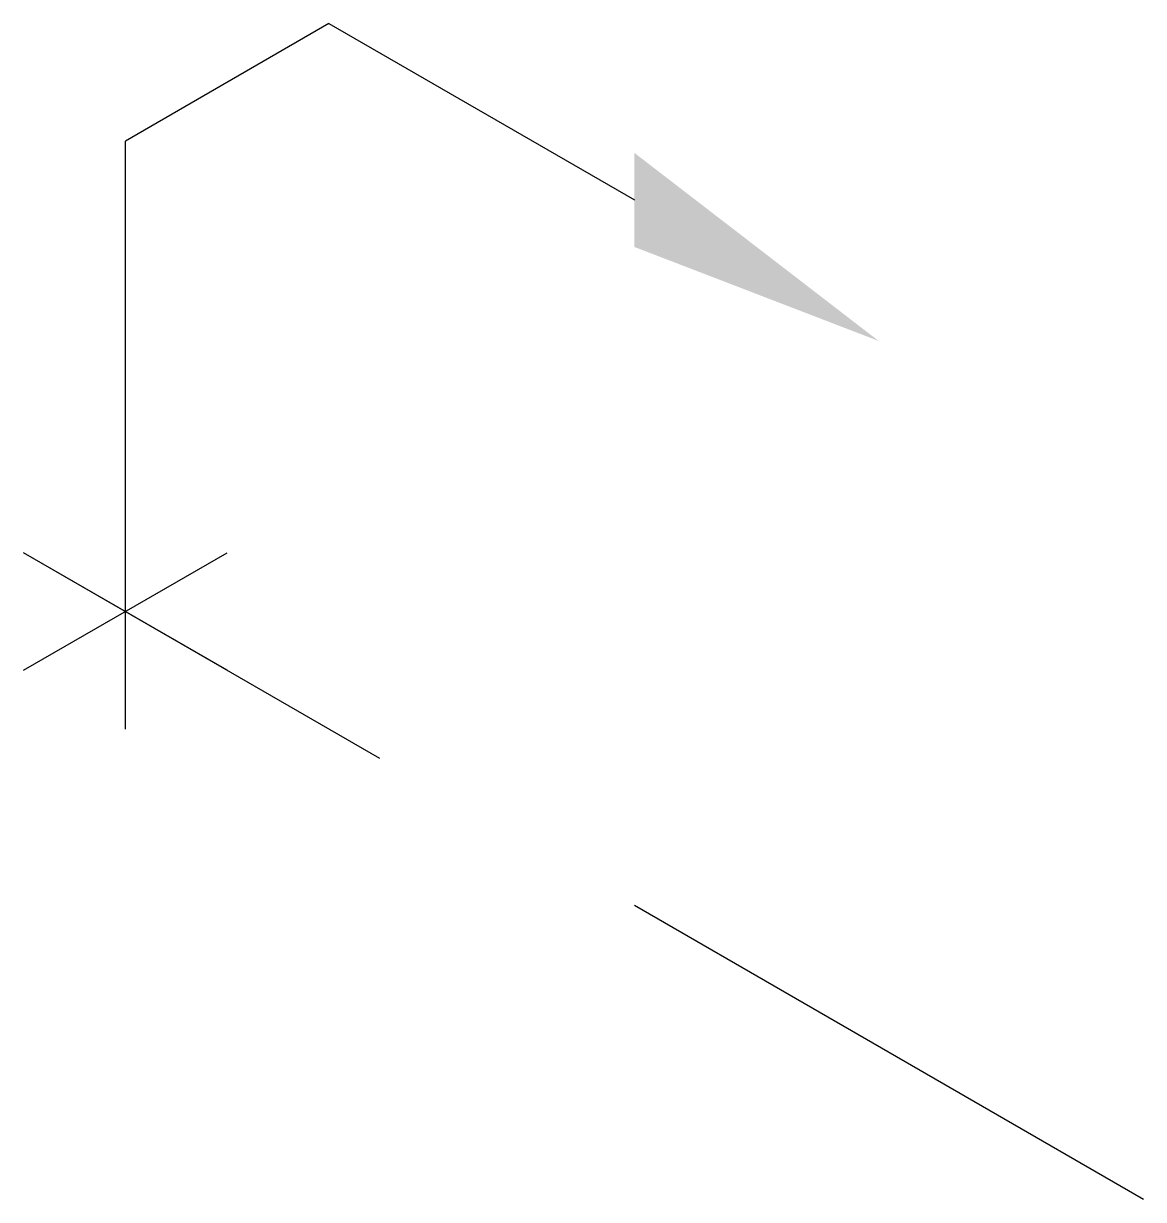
# Model space of a CAD drawing. Header units: millimetres. Extents: x -2819.092 to -2818.616, y 1107.758 to 1108.258.
import ezdxf

# ---------------------------------------------------------------- set-up
doc = ezdxf.new("R2010")
doc.units = ezdxf.units.MM
doc.linetypes.add('HIDDEN', pattern=[0.375, 0.25, -0.125])
for name, color, linetype in [('HD1', 1, 'HIDDEN'), ('Hds_iso_símbolos', 2, 'Continuous'), ('Hds_iso_tubos', 5, 'Continuous')]:
    doc.layers.add(name, color=color, linetype=linetype)

msp = doc.modelspace()

# ---------------------------------------------------------------- linework, layer by layer
at = {"layer": 'HD1', "color": 1}
msp.add_line((-2818.96215, 1108.25839), (-2819.04875, 1108.20839), dxfattribs=at)
at = {"layer": 'Hds_iso_símbolos', "color": 1, "linetype": 'HIDDEN'}
for p, q in [((-2819.04875, 1107.95839), (-2819.04875, 1108.20839)), ((-2819.00545, 1107.98339), (-2819.09205, 1108.03339)), ((-2819.09205, 1107.98339), (-2819.00545, 1108.03339)), ((-2818.61574, 1107.75839), (-2819.09205, 1108.03339))]:
    msp.add_line(p, q, dxfattribs=at)
at = {"layer": 'Hds_iso_símbolos', "color": 1}
msp.add_solid([(-2818.83225, 1108.16339), (-2818.83225, 1108.20339), (-2818.72832, 1108.12339)], dxfattribs=at)
at = {"layer": 'Hds_iso_tubos', "linetype": 'Continuous'}
msp.add_line((-2818.96215, 1108.25839), (-2818.83225, 1108.18339), dxfattribs=at)

doc.saveas('drawing.dxf')
